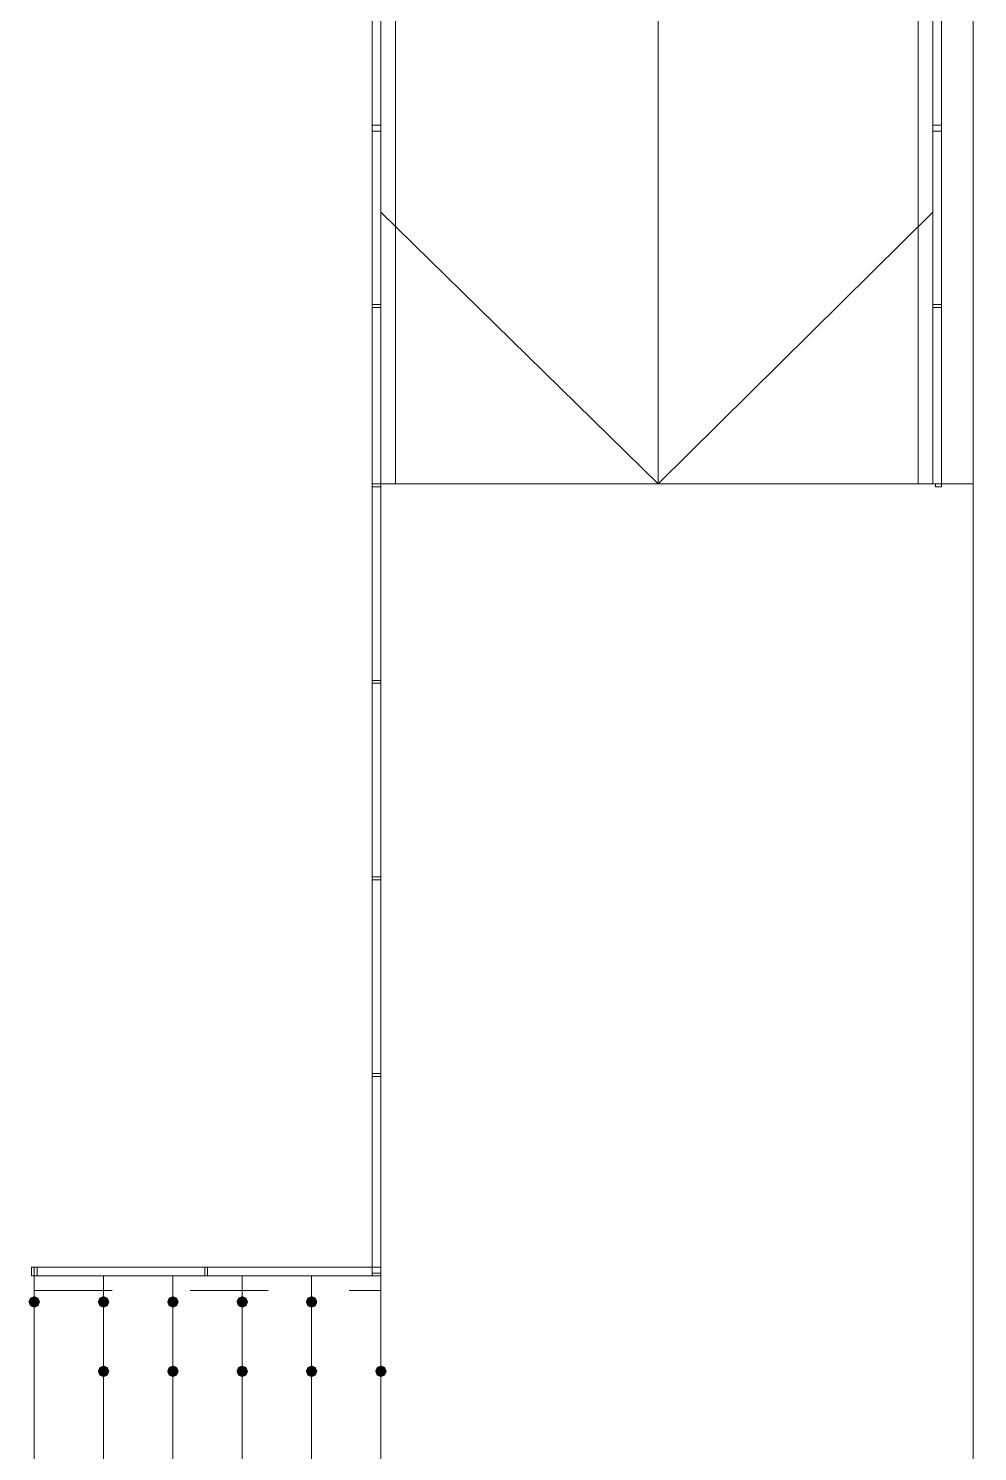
# Model space of a CAD drawing. Header units: millimetres. Extents: x 0 to 420, y 0 to 297.
# Drawn here: x 87.08 to 100.99, y 167.1 to 187.94 of the extents above; entities that cross this region are included whole.
import ezdxf

# ---------------------------------------------------------------- set-up
doc = ezdxf.new("R2010")
doc.units = ezdxf.units.MM

msp = doc.modelspace()

# ---------------------------------------------------------------- hatches: boundary and pattern name
for points in [[(87.249, 169.291), (87.224129, 169.231204), (87.164333, 169.206333), (87.104538, 169.231204), (87.079667, 169.291), (87.104537, 169.350796), (87.164333, 169.375667), (87.224129, 169.350796)], [(88.265, 169.291), (88.240129, 169.231204), (88.180333, 169.206333), (88.120538, 169.231204), (88.095667, 169.291), (88.120537, 169.350796), (88.180333, 169.375667), (88.240129, 169.350796)], [(89.281, 169.291), (89.256129, 169.231204), (89.196333, 169.206333), (89.136537, 169.231204), (89.111667, 169.291), (89.136537, 169.350796), (89.196333, 169.375667), (89.256129, 169.350796)], [(90.297, 169.291), (90.272129, 169.231204), (90.212333, 169.206333), (90.152538, 169.231204), (90.127667, 169.291), (90.152537, 169.350796), (90.212333, 169.375667), (90.272129, 169.350796)], [(91.313, 169.291), (91.288129, 169.231204), (91.228333, 169.206333), (91.168537, 169.231204), (91.143667, 169.291), (91.168537, 169.350796), (91.228333, 169.375667), (91.288129, 169.350796)], [(88.265, 168.275), (88.240129, 168.215204), (88.180333, 168.190333), (88.120538, 168.215204), (88.095667, 168.275), (88.120537, 168.334796), (88.180333, 168.359667), (88.240129, 168.334796)], [(89.281, 168.275), (89.256129, 168.215204), (89.196333, 168.190333), (89.136537, 168.215204), (89.111667, 168.275), (89.136537, 168.334796), (89.196333, 168.359667), (89.256129, 168.334796)], [(90.297, 168.275), (90.272129, 168.215204), (90.212333, 168.190333), (90.152538, 168.215204), (90.127667, 168.275), (90.152537, 168.334796), (90.212333, 168.359667), (90.272129, 168.334796)], [(91.313, 168.275), (91.288129, 168.215204), (91.228333, 168.190333), (91.168537, 168.215204), (91.143667, 168.275), (91.168537, 168.334796), (91.228333, 168.359667), (91.288129, 168.334796)], [(92.329, 168.275), (92.304129, 168.215204), (92.244333, 168.190333), (92.184538, 168.215204), (92.159667, 168.275), (92.184537, 168.334796), (92.244333, 168.359667), (92.304129, 168.334796)]]:
    msp.add_hatch(color=254).paths.add_polyline_path(points, flags=0)

# ---------------------------------------------------------------- linework, layer by layer
at = {"color": 7, "lineweight": 0}
for points in [[(100.922667, 105.029), (386.715, 105.029), (386.715, 222.715667), (100.922667, 222.715667)], [(92.117333, 181.271333), (92.117333, 207.348667), (92.244333, 207.348667), (92.244333, 181.271333), (92.117333, 181.271333), (92.117333, 207.348667), (92.244333, 207.348667), (92.244333, 181.271333), (92.117333, 181.271333), (92.117333, 207.348667), (92.244333, 207.348667), (92.244333, 181.271333), (92.117333, 181.271333), (92.117333, 207.348667), (92.244333, 207.348667), (92.244333, 181.271333), (92.117333, 181.271333), (92.244333, 181.271333), (92.244333, 207.348667), (92.117333, 207.348667)], [(92.329, 181.271333), (92.244333, 181.271333), (92.244333, 207.391), (92.456, 207.391), (92.456, 181.271333)], [(100.245333, 181.271333), (100.33, 181.271333), (100.33, 207.391), (100.118333, 207.391), (100.118333, 181.271333)], [(100.33, 181.271333), (100.33, 207.348667), (100.457, 207.348667), (100.457, 181.271333), (100.33, 181.271333), (100.33, 207.348667), (100.457, 207.348667), (100.457, 181.271333), (100.33, 181.271333), (100.33, 207.348667), (100.457, 207.348667), (100.457, 181.271333), (100.33, 181.271333), (100.33, 207.348667), (100.457, 207.348667), (100.457, 181.271333), (100.33, 181.271333), (100.457, 181.271333), (100.457, 207.348667), (100.33, 207.348667)], [(92.117333, 186.436), (92.244333, 186.436), (92.244333, 186.520667), (92.117333, 186.520667)], [(100.33, 186.436), (100.457, 186.436), (100.457, 186.520667), (100.33, 186.520667)], [(92.117333, 183.853667), (92.244333, 183.853667), (92.244333, 183.896), (92.117333, 183.896)], [(100.33, 183.853667), (100.457, 183.853667), (100.457, 183.896), (100.33, 183.896)], [(92.244333, 181.271333), (92.202, 181.271333), (92.159667, 181.271333), (92.117333, 181.271333), (92.117333, 181.229), (92.159667, 181.229), (92.202, 181.229), (92.244333, 181.229)], [(92.117333, 169.714333), (92.117333, 181.271333), (92.244333, 181.271333), (92.244333, 169.714333), (92.117333, 169.714333), (92.117333, 181.271333), (92.244333, 181.271333), (92.244333, 169.714333), (92.117333, 169.714333), (92.117333, 181.271333), (92.244333, 181.271333), (92.244333, 169.714333), (92.117333, 169.714333), (92.244333, 169.714333), (92.244333, 181.271333), (92.117333, 181.271333)], [(92.117333, 169.714333), (92.244333, 169.714333), (92.244333, 181.271333), (92.117333, 181.271333)], [(92.244333, 181.271333), (92.244333, 146.473333), (100.922667, 146.473333), (100.922667, 181.271333)], [(100.457, 181.271333), (100.414667, 181.271333), (100.372333, 181.271333), (100.33, 181.271333), (100.372333, 181.271333), (100.372333, 181.229), (100.414667, 181.229), (100.457, 181.229)], [(92.117333, 178.350333), (92.244333, 178.350333), (92.244333, 178.392667), (92.117333, 178.392667)], [(92.117333, 175.471667), (92.244333, 175.471667), (92.244333, 175.514), (92.117333, 175.514)], [(92.117333, 172.593), (92.244333, 172.593), (92.244333, 172.635333), (92.117333, 172.635333)], [(87.206667, 169.799), (87.122, 169.799), (87.122, 169.672), (87.206667, 169.672)], [(87.164333, 169.799), (92.244333, 169.799), (92.244333, 169.672), (87.164333, 169.672), (87.164333, 169.799), (92.244333, 169.799), (92.244333, 169.672), (87.164333, 169.672), (87.164333, 169.799), (92.244333, 169.799), (92.244333, 169.672), (87.164333, 169.672), (87.164333, 169.799), (87.164333, 169.672), (92.244333, 169.672), (92.244333, 169.799)], [(87.164333, 169.799), (87.164333, 169.672), (92.244333, 169.672), (92.244333, 169.799)], [(87.164333, 169.672), (87.164333, 158.072667), (88.180333, 158.072667), (88.180333, 169.672)], [(88.180333, 169.672), (88.180333, 158.072667), (89.196333, 158.072667), (89.196333, 169.672)], [(89.196333, 169.672), (89.196333, 158.072667), (90.212333, 158.072667), (90.212333, 169.672)], [(89.662, 169.799), (89.662, 169.672), (89.704333, 169.672), (89.704333, 169.799)], [(90.212333, 169.672), (90.212333, 158.072667), (91.228333, 158.072667), (91.228333, 169.672)], [(91.228333, 169.672), (91.228333, 158.072667), (92.244333, 158.072667), (92.244333, 169.672)], [(92.117333, 169.672), (92.244333, 169.672), (92.244333, 169.799), (92.117333, 169.799)]]:
    msp.add_lwpolyline(points, close=True, dxfattribs=at)
for points in [[(92.244333, 207.348667), (92.244333, 181.271333), (100.33, 181.271333), (100.33, 207.348667)], [(96.308333, 207.348667), (96.308333, 181.271333), (92.244333, 185.250667)], [(96.308333, 181.271333), (100.33, 185.250667)], [(92.244333, 181.483), (92.244333, 181.271333), (96.308333, 181.271333)], [(96.308333, 181.271333), (100.33, 181.271333), (100.33, 181.356)], [(100.33, 181.356), (100.33, 181.483)], [(94.869, 181.271333), (94.953667, 181.271333), (95.080667, 181.271333)], [(97.493667, 181.271333), (97.620667, 181.271333), (97.705333, 181.271333)], [(87.164333, 169.672), (87.164333, 158.072667)], [(88.349667, 169.672), (87.206667, 169.672)], [(88.180333, 169.672), (88.180333, 158.072667)], [(89.196333, 169.672), (89.196333, 158.072667)], [(90.635667, 169.672), (89.492667, 169.672)], [(90.212333, 169.672), (90.212333, 158.072667)], [(91.228333, 169.672), (91.228333, 158.072667)], [(91.778667, 169.460333), (92.244333, 169.460333), (92.244333, 169.672), (91.778667, 169.672)], [(87.164333, 169.460333), (88.307333, 169.460333)], [(89.450333, 169.460333), (90.593333, 169.460333)]]:
    msp.add_lwpolyline(points, dxfattribs=at)

doc.saveas('drawing.dxf')
